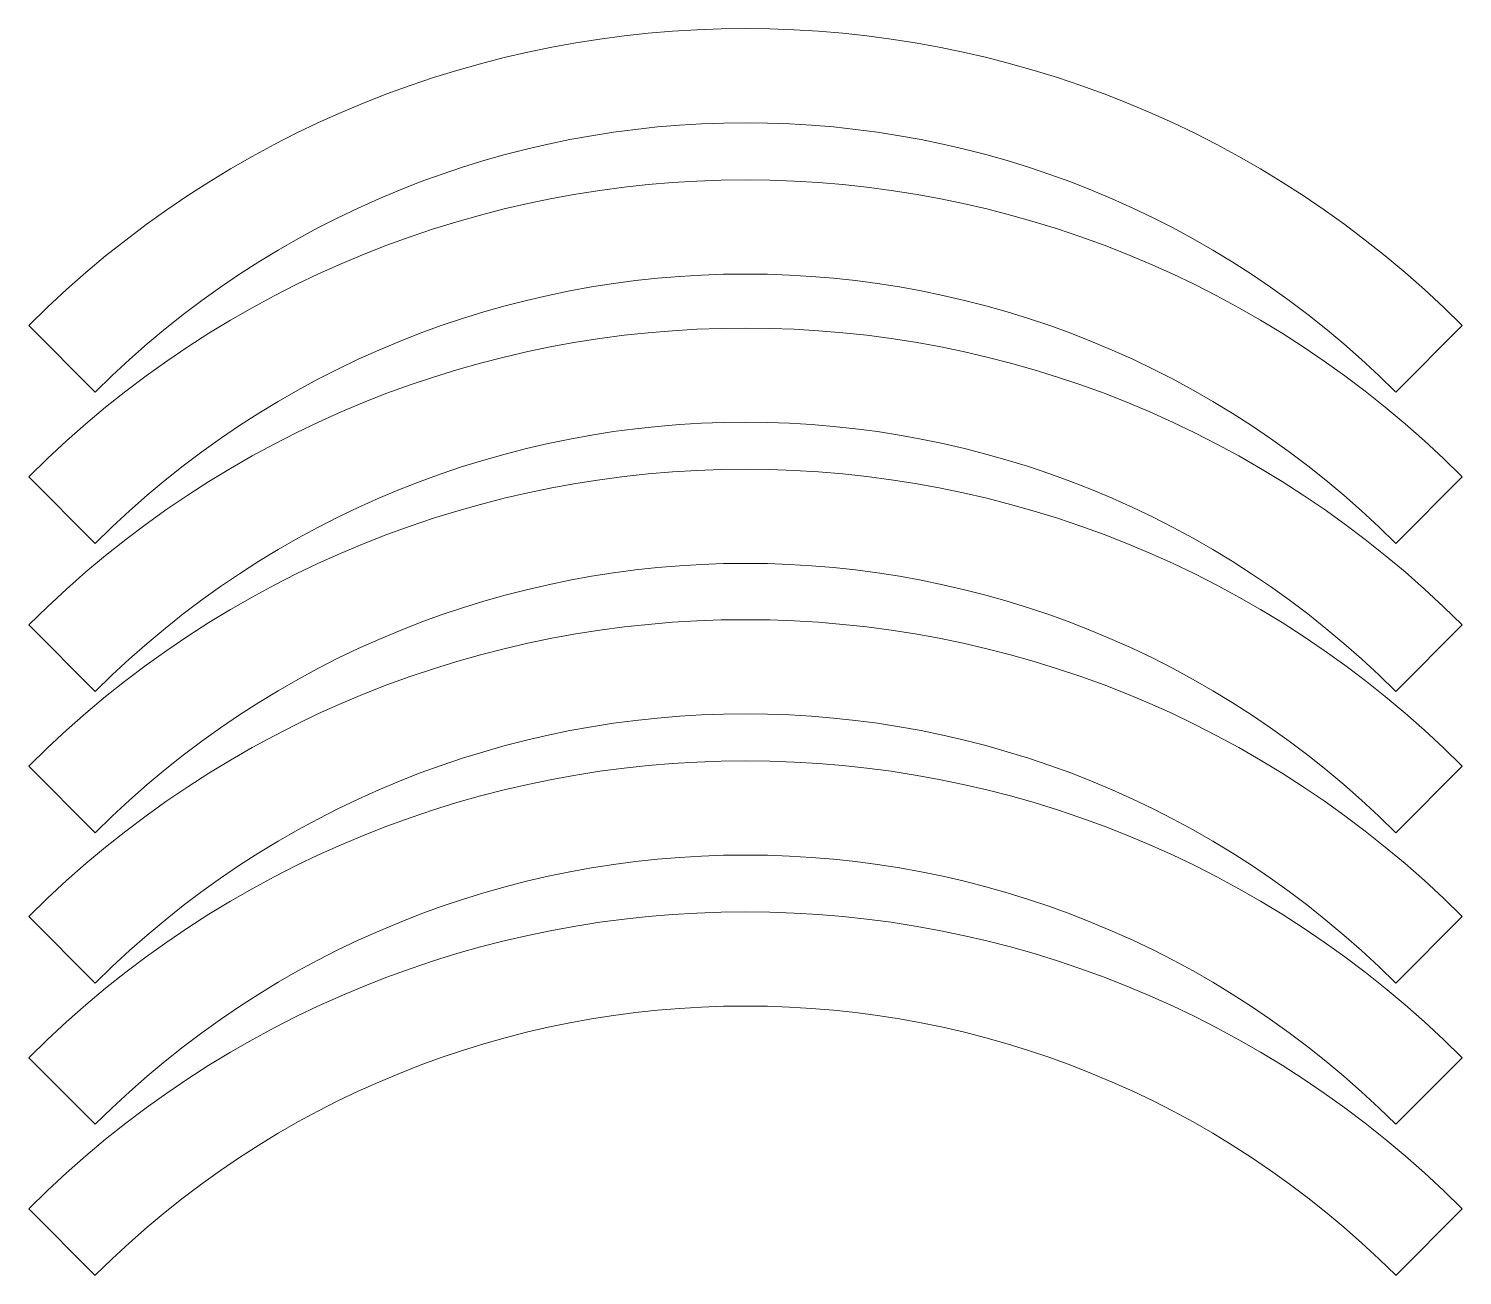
# Model space of a CAD drawing. Header units: millimetres. Extents: x 1.1 to 100.1, y 1.1 to 87.2.
import ezdxf

# ---------------------------------------------------------------- set-up
doc = ezdxf.new("R2010")
doc.units = ezdxf.units.MM
doc.linetypes.add('K5LT_THIN', pattern=[0])

msp = doc.modelspace()

# ---------------------------------------------------------------- linework, layer by layer
at = {"color": 7, "linetype": 'K5LT_THIN', "lineweight": 18}
for p, q in [((1.138, 66.697), (5.734, 62.101)), ((100.133, 66.697), (95.536, 62.101)), ((1.138, 56.251), (5.734, 51.655)), ((100.133, 56.251), (95.536, 51.655)), ((1.138, 46.022), (5.734, 41.426)), ((100.133, 46.022), (95.536, 41.426)), ((1.138, 36.272), (5.734, 31.676)), ((100.133, 36.272), (95.536, 31.676)), ((1.138, 25.882), (5.734, 21.286)), ((100.133, 25.882), (95.536, 21.286)), ((1.138, 16.133), (5.734, 11.536)), ((100.133, 16.133), (95.536, 11.536)), ((1.138, 5.705), (5.734, 1.108)), ((100.133, 5.705), (95.536, 1.108))]:
    msp.add_line(p, q, dxfattribs=at)
for centre, radius in [((50.635, 17.2), 70), ((50.635, 17.2), 63.5), ((50.635, 6.754), 70), ((50.635, 6.754), 63.5), ((50.635, -3.476), 70), ((50.635, -3.476), 63.5), ((50.635, -13.226), 70), ((50.635, -13.226), 63.5), ((50.635, -23.615), 70), ((50.635, -23.615), 63.5), ((50.635, -33.365), 70), ((50.635, -33.365), 63.5), ((50.635, -43.793), 70), ((50.635, -43.793), 63.5)]:
    msp.add_arc(centre, radius, 45, 135, dxfattribs=at)

doc.saveas('drawing.dxf')
